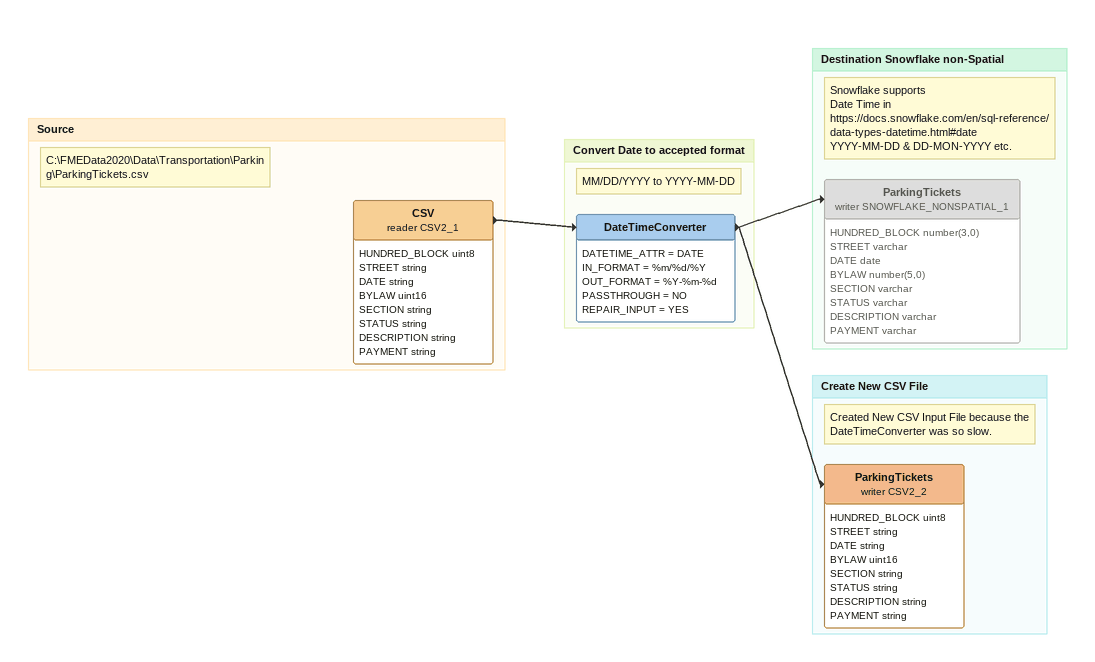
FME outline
Bookmark: Source
Note: C:\FMEData2020\Data\Transportation\Parking\ParkingTickets.csv
CSV (reader CSV2_1)
    attributes: HUNDRED_BLOCK uint8, STREET string, DATE string, BYLAW uint16, SECTION string, STATUS string, DESCRIPTION string, PAYMENT string
    -> DateTimeConverter

Bookmark: Convert Date to accepted format
Note: MM/DD/YYYY to YYYY-MM-DD
DateTimeConverter
    DATETIME_ATTR = DATE
    IN_FORMAT = %m/%d/%Y
    OUT_FORMAT = %Y-%m-%d
    PASSTHROUGH = NO
    REPAIR_INPUT = YES
    -> ParkingTickets (writer SNOWFLAKE_NONSPATIAL_1)
    -> ParkingTickets (writer CSV2_2)

Bookmark: Destination Snowflake non-Spatial
Note: Snowflake supports / Date Time in https://docs.snowflake.com/en/sql-reference/data-types-datetime.html#date / YYYY-MM-DD & DD-MON-YYYY etc.
ParkingTickets (writer SNOWFLAKE_NONSPATIAL_1) [off]
    attributes: HUNDRED_BLOCK number(3,0), STREET varchar, DATE date, BYLAW number(5,0), SECTION varchar, STATUS varchar, DESCRIPTION varchar, PAYMENT varchar

Bookmark: Create New CSV File
Note: Created New CSV Input File because the DateTimeConverter was so slow.
ParkingTickets (writer CSV2_2)
    attributes: HUNDRED_BLOCK uint8, STREET string, DATE string, BYLAW uint16, SECTION string, STATUS string, DESCRIPTION string, PAYMENT string
